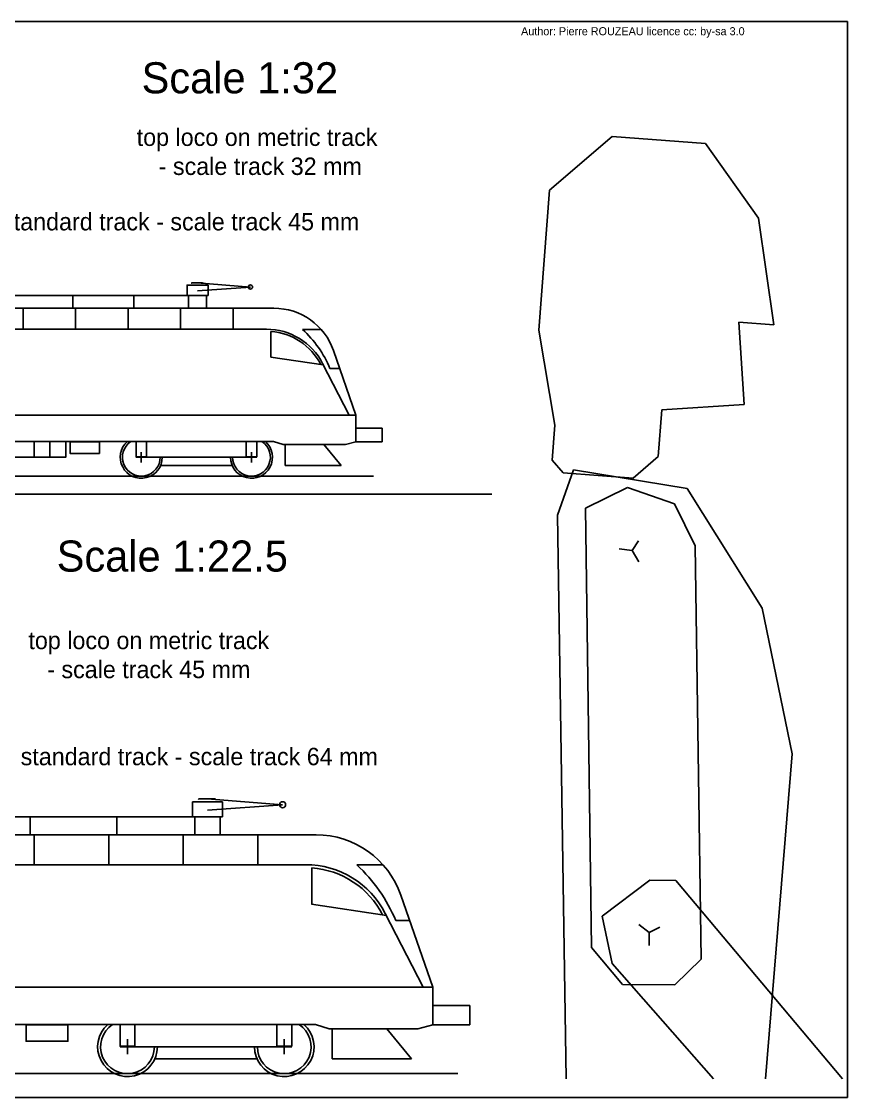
# Model space of a CAD drawing. Extents: x -9190 to 21925, y -3698 to 11555.
# Drawn here: x 21261 to 21925, y 3560 to 4425 of the extents above; entities that cross this region are included whole.
import ezdxf

# ---------------------------------------------------------------- set-up
doc = ezdxf.new("R2010")
doc.units = 0
doc.layers.get('0').update_dxf_attribs({"linetype": 'CONTINUOUS'})
doc.layers.add('1', color=7, linetype='CONTINUOUS')

msp = doc.modelspace()

# ---------------------------------------------------------------- linework, layer by layer
for p, q in [((21406.55, 4214.87), (21398.11, 4214.87)), ((21402.33, 4214.87), (21445.07, 4211.54)), ((21411.06, 4204.63), (21247.2, 4204.63)), ((21302.38, 4204.42), (21302.38, 4194.18)), ((21351.27, 4204.42), (21351.27, 4194.18)), ((21395.45, 4204.42), (21395.45, 4194.18)), ((21402.65, 4208.36), (21445.07, 4211.54)), ((21409.7, 4204.42), (21409.7, 4194.18)), ((21464.01, 4194.51), (21247.2, 4194.51)), ((21262.37, 4177.08), (21262.37, 4194.47)), ((21304.56, 4177.08), (21304.56, 4194.47)), ((21346.74, 4177.08), (21346.74, 4194.47)), ((21388.93, 4177.08), (21388.93, 4194.47)), ((21431.12, 4177.08), (21431.12, 4194.47)), ((21458.04, 4177.63), (21247.2, 4177.63)), ((21461.49, 4155.27), (21461.49, 4175.82)), ((21487.01, 4177.45), (21501.91, 4177.45)), ((21503.68, 4148.94), (21461.45, 4155.28)), ((21529.86, 4108.44), (21511.85, 4160.45)), ((21524.44, 4108.44), (21503.09, 4150.1)), ((21516.82, 4146.09), (21508.98, 4146.09)), ((21529.86, 4108.44), (21247.2, 4108.44)), ((21529.86, 4087.01), (21529.86, 4108.44)), ((21529.86, 4097.98), (21550.95, 4097.98)), ((21550.95, 4087.01), (21550.95, 4097.98)), ((21332.06, 4087.35), (21162.35, 4087.35)), ((21271.27, 4074.55), (21271.27, 4087.41)), ((21283.93, 4074.55), (21283.93, 4087.41)), ((21332.06, 4087.35), (21339.65, 4087.35)), ((21463.68, 4087.35), (21339.65, 4087.35)), ((21471.28, 4084.82), (21463.68, 4087.35)), ((21521.42, 4084.82), (21471.28, 4084.82)), ((21473.02, 4084.99), (21473.02, 4067.94)), ((21517.95, 4067.94), (21504, 4084.82)), ((21521.42, 4084.82), (21529.86, 4087.01)), ((21529.86, 4087.01), (21550.95, 4087.01)), ((21361.59, 4074.69), (21353.15, 4074.69)), ((21357.37, 4078.91), (21357.37, 4070.48)), ((21445.97, 4074.69), (21357.37, 4074.69)), ((21450.18, 4074.69), (21441.75, 4074.69)), ((21445.97, 4078.91), (21445.97, 4070.48)), ((21430.5, 4067.94), (21372.84, 4067.94)), ((21517.95, 4067.94), (21473.02, 4067.94)), ((20550, 4045), (21639.24, 4045)), ((21416.2, 3800.13), (21404.2, 3800.13)), ((21410.2, 3800.13), (21470.98, 3795.39)), ((21410.66, 3790.87), (21470.98, 3795.39)), ((21422.61, 3785.56), (21189.58, 3785.56)), ((21268.05, 3785.27), (21268.05, 3770.69)), ((21337.58, 3785.27), (21337.58, 3770.69)), ((21400.41, 3785.27), (21400.41, 3770.69)), ((21420.69, 3785.27), (21420.69, 3770.69)), ((21497.93, 3771.16), (21189.58, 3771.16)), ((21271.15, 3746.38), (21271.15, 3771.11)), ((21331.15, 3746.38), (21331.15, 3771.11)), ((21391.15, 3746.38), (21391.15, 3771.11)), ((21451.15, 3746.38), (21451.15, 3771.11)), ((21489.43, 3747.16), (21189.58, 3747.16)), ((21530.64, 3746.9), (21551.83, 3746.9)), ((21494.34, 3715.36), (21494.34, 3744.59)), ((21591.58, 3648.76), (21565.97, 3722.73)), ((21554.34, 3706.36), (21494.28, 3715.37)), ((21583.87, 3648.76), (21553.5, 3708.01)), ((21573.04, 3702.3), (21561.88, 3702.3)), ((21591.58, 3648.76), (21189.58, 3648.76)), ((21591.58, 3618.29), (21591.58, 3648.76)), ((21591.58, 3633.89), (21621.58, 3633.89)), ((21621.58, 3618.29), (21621.58, 3633.89)), ((21310.28, 3618.76), (21177.58, 3618.76)), ((21310.28, 3618.76), (21321.08, 3618.76)), ((21497.48, 3618.76), (21321.08, 3618.76)), ((21508.28, 3615.16), (21497.48, 3618.76)), ((21579.58, 3615.16), (21591.58, 3618.29)), ((21591.58, 3618.29), (21621.58, 3618.29)), ((21579.58, 3615.16), (21508.28, 3615.16)), ((21510.75, 3615.4), (21510.75, 3591.16)), ((21574.66, 3591.16), (21554.82, 3615.16)), ((21352.28, 3600.76), (21340.28, 3600.76)), ((21346.28, 3606.76), (21346.28, 3594.76)), ((21472.28, 3600.76), (21346.28, 3600.76)), ((21478.28, 3600.76), (21466.28, 3600.76)), ((21472.28, 3606.76), (21472.28, 3594.76)), ((21450.28, 3591.16), (21368.27, 3591.16)), ((21574.66, 3591.16), (21510.75, 3591.16))]:
    msp.add_line(p, q)
at = {"color": 5}
for p, q in [((20902.83, 4059.51), (21544.08, 4059.51)), ((20699.8, 3579.16), (21611.8, 3579.16))]:
    msp.add_line(p, q, dxfattribs=at)
for points in [[(20550, 4425), (21925, 4425), (21925, 3560), (20550, 3560)], [(21411.06, 4204.63), (21394.18, 4204.63), (21394.18, 4213.07), (21411.06, 4213.07)], [(21300.07, 4087.13), (21323.69, 4087.13), (21323.69, 4077.85), (21300.07, 4077.85)], [(21422.61, 3785.56), (21398.61, 3785.56), (21398.61, 3797.56), (21422.61, 3797.56)], [(21264.76, 3618.45), (21298.36, 3618.45), (21298.36, 3605.25), (21264.76, 3605.25)]]:
    msp.add_lwpolyline(points, close=True)
for points in [[(21296.6, 4087.35), (21296.6, 4074.69), (21238.77, 4074.69)], [(21361.59, 4087.35), (21361.59, 4074.99), (21353.15, 4074.99), (21353.15, 4087.35)], [(21441.75, 4087.35), (21441.75, 4074.99), (21450.18, 4074.99), (21450.18, 4087.35)], [(21352.28, 3618.76), (21352.28, 3601.19), (21340.28, 3601.19), (21340.28, 3618.76)], [(21466.28, 3618.76), (21466.28, 3601.19), (21478.28, 3601.19), (21478.28, 3618.76)]]:
    msp.add_lwpolyline(points)
for centre, radius in [((21445.07, 4211.54), 1.69), ((21470.98, 3795.39), 2.4)]:
    msp.add_circle(centre, radius)
for centre, radius, start, end in [((21398.15, 4213.88), 0.992, 92.08579, 138.34839), ((21406.51, 4213.88), 0.992, 41.65161, 87.91421), ((21464.01, 4143.88), 50.62, 19.10072, 90), ((21458.04, 4127.01), 50.62, 27.1384, 90), ((21458.04, 4127.01), 48.94, 27.1384, 85.95048), ((21426.98, 4112.03), 88.79, 22.55418, 47.45686), ((21357.37, 4074.69), 16.88, 131.40962, 0), ((21357.37, 4074.69), 15.19, 123.55731, 0), ((21445.97, 4074.69), 16.88, 180, 48.59038), ((21445.97, 4074.69), 15.19, 180, 56.44269), ((21404.25, 3798.71), 1.41, 92.08579, 138.34839), ((21416.15, 3798.71), 1.41, 41.65161, 87.91421), ((21497.93, 3699.16), 72, 19.10072, 90), ((21489.43, 3675.16), 72, 27.1384, 90), ((21445.26, 3653.86), 126.28, 22.55418, 47.45686), ((21489.43, 3675.16), 69.6, 27.1384, 85.95048), ((21346.28, 3600.76), 24, 131.40962, 0), ((21346.28, 3600.76), 21.6, 123.55731, 0), ((21472.28, 3600.76), 24, 180, 48.59038), ((21472.28, 3600.76), 21.6, 180, 56.44269)]:
    msp.add_arc(centre, radius, start, end)
at = {"layer": '1', "color": 7}
for p, q in [((21685.51, 4289.33), (21735.96, 4332.6)), ((21735.96, 4332.6), (21810.94, 4326.86)), ((21810.94, 4326.86), (21853.49, 4267.03)), ((21676.89, 4176.86), (21685.51, 4289.33)), ((21853.49, 4267.03), (21865.77, 4181.24)), ((21837.66, 4183.4), (21842, 4117.07)), ((21865.77, 4181.24), (21837.66, 4183.4)), ((21689.89, 4100.44), (21676.89, 4176.86)), ((21775.68, 4112.72), (21772.8, 4075.23)), ((21842, 4117.07), (21775.68, 4112.72)), ((21687.73, 4072.33), (21689.89, 4100.44)), ((21772.8, 4075.23), (21752.62, 4057.93)), ((21696.39, 4062.24), (21687.73, 4072.33)), ((21691.85, 4028.14), (21704.7, 4064.71)), ((21752.62, 4057.93), (21696.39, 4062.24)), ((21704.7, 4064.71), (21796.03, 4049.52)), ((21748.27, 4050.25), (21714.47, 4033.79)), ((21785.97, 4037.25), (21748.27, 4050.25)), ((21796.03, 4049.52), (21856.47, 3953.36)), ((21714.47, 4033.79), (21719.23, 3680.6)), ((21802.44, 4003.45), (21785.97, 4037.25)), ((21698.83, 3575), (21691.85, 4028.14)), ((21757.13, 4007.61), (21751.95, 3999.77)), ((21751.95, 3999.77), (21757.13, 4007.61)), ((21751.95, 3999.77), (21741.52, 4001.02)), ((21757.21, 3990.67), (21751.95, 3999.77)), ((21807.42, 3671.28), (21802.44, 4003.45)), ((21856.47, 3953.36), (21880.52, 3836.16)), ((21880.52, 3836.16), (21859.21, 3575)), ((21766.03, 3734.77), (21727.9, 3705.73)), ((21787.05, 3734.55), (21766.03, 3734.77)), ((21920.97, 3575), (21787.05, 3734.55)), ((21727.9, 3705.73), (21735.91, 3667.81)), ((21765.6, 3692.73), (21757.26, 3699.12)), ((21774.05, 3696.85), (21765.6, 3692.73)), ((21765.6, 3692.73), (21774.05, 3696.85)), ((21765.49, 3682.22), (21765.6, 3692.73)), ((21719.23, 3680.6), (21744.15, 3650.91)), ((21735.91, 3667.81), (21817.24, 3575)), ((21786.18, 3650.48), (21807.42, 3671.28)), ((21744.15, 3650.91), (21786.18, 3650.48))]:
    msp.add_line(p, q, dxfattribs=at)

# ---------------------------------------------------------------- texts
for s, insert, char_height, width, attachment_point in [('Author: Pierre ROUZEAU licence cc: by-sa 3.0', (21662.63, 4420.45), 6.5, 288.7041, 1), ('top loco on metric track\\P - scale track 32 mm', (21450.44, 4338.98), 14, 467.2419, 2), ('bottom loco on standard track - scale track 45 mm', (21325.05, 4271.08), 14, 703.5297, 2), ('         top loco on metric track\\P         - scale track 45 mm \\P\\P\\Pbottom loco on standard track - scale track 64 mm', (21340, 3934.44), 14, 711.9834, 2)]:
    msp.add_mtext(s, dxfattribs=dict(insert=insert, char_height=char_height, width=width, attachment_point=attachment_point))
at = {"color": 5, "char_height": 25, "attachment_point": 1}
for s, insert, width in [('Scale 1:32', (21357.61, 4392.25), 264.2991), ('Scale 1:22.5', (21289.36, 4007.76), 292.9011)]:
    msp.add_mtext(s, dxfattribs=dict(at, insert=insert, width=width))

doc.saveas('drawing.dxf')
